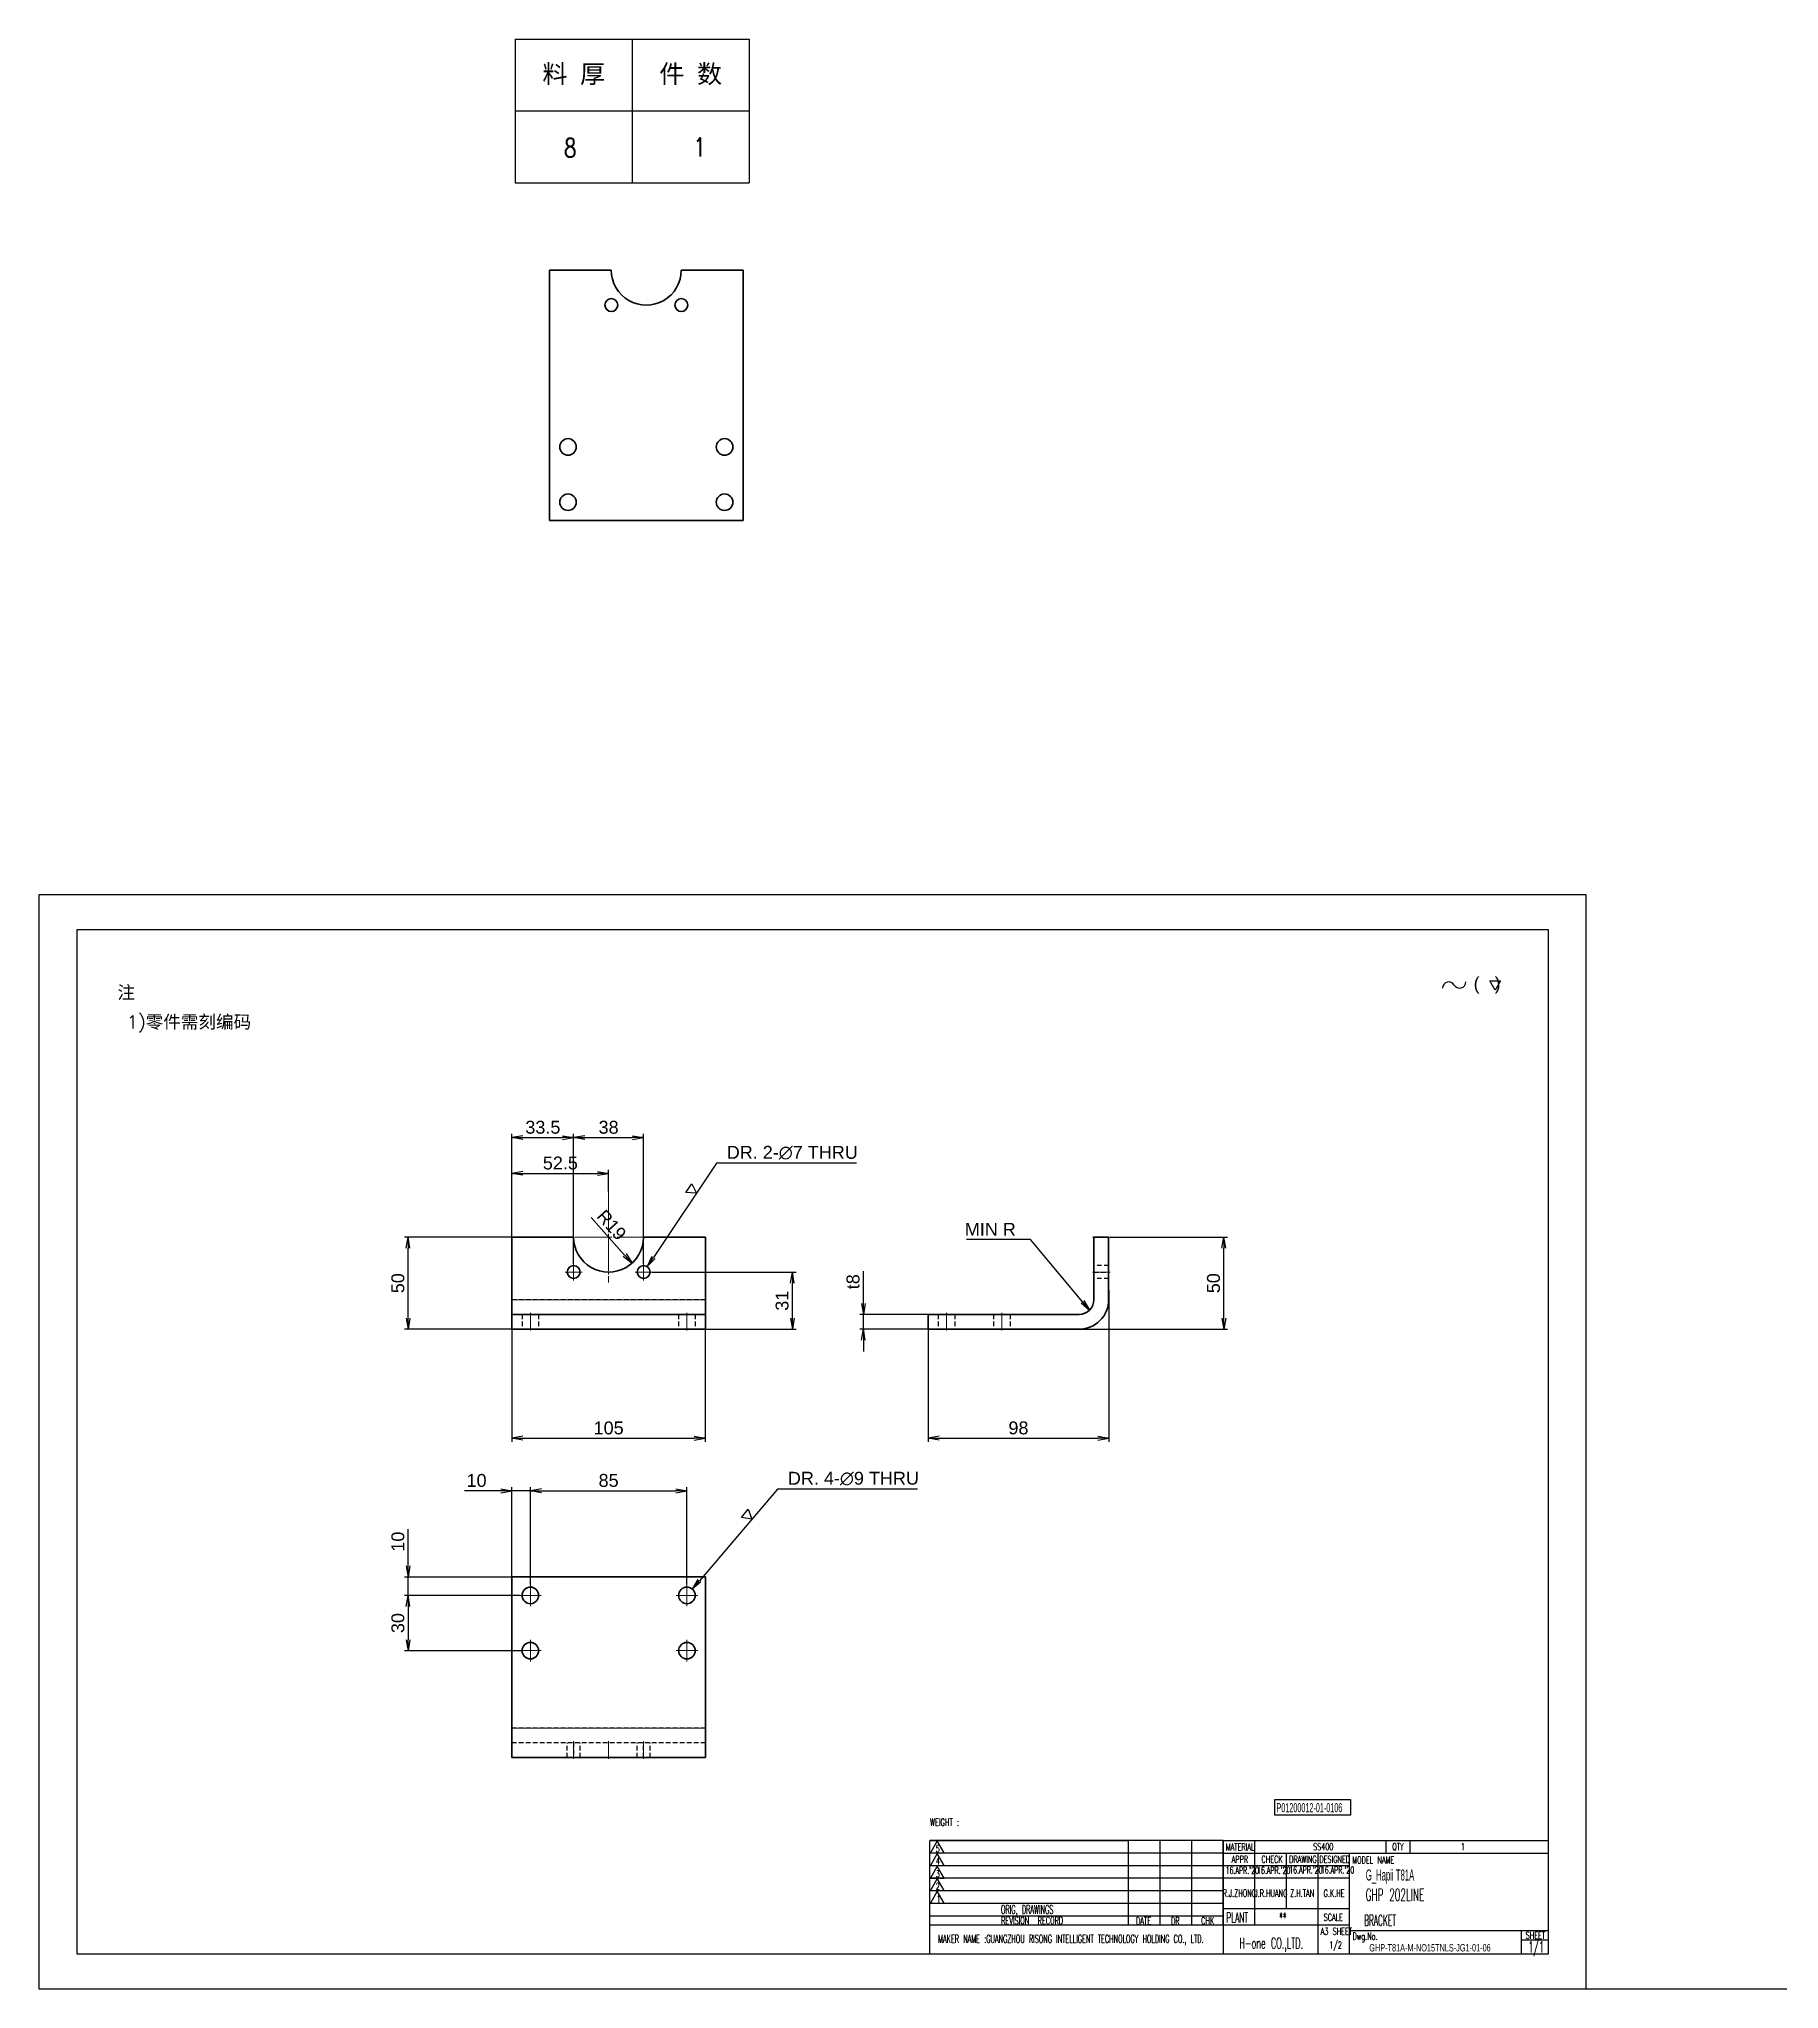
# Model space of a CAD drawing. Header units: millimetres. Extents: x 1842 to 16330, y -758 to 3963.
# Drawn here: x 1842 to 2787, y 2038 to 3096 of the extents above; entities that cross this region are included whole.
import ezdxf
from ezdxf.enums import TextEntityAlignment as Align

# ---------------------------------------------------------------- set-up
doc = ezdxf.new("R2010")
doc.units = ezdxf.units.MM
doc.linetypes.add('CENTER-HOKUTO', pattern=[23, 20, -1, 1, -1])
doc.linetypes.add('HIDDEN-HOKUTO', pattern=[3.8, 2.5, -1.3])
doc.layers.add('AM_7', color=2, linetype='CENTER-HOKUTO', lineweight=30)
doc.layers.add('AM_HID', color=1, linetype='HIDDEN-HOKUTO', lineweight=25)
doc.layers.add('title_frame', color=7, linetype='Continuous')
doc.layers.add('word_dim', color=253, linetype='Continuous')
doc.styles.add('DIM', font='romans.shx', dxfattribs={"width": 0.8, "bigfont": 'bigfont.shx'})
doc.styles.add('MX_NOTE_STANDARD', font='txt.shx', dxfattribs={"bigfont": 'bigfont.shx'})
doc.styles.get("Standard").update_dxf_attribs({"font": 'arial.ttf'})
doc.dimstyles.new('RS1-2', dxfattribs={"dimscale": 2, "dimtxt": 3.5, "dimasz": 3, "dimexe": 1, "dimexo": 0, "dimgap": 1, "dimtad": 3, "dimdsep": 46, "dimtxsty": 'Standard', "dimblk1": 'OPEN', "dimblk2": 'OPEN', "dimsah": 1, "dimcen": 0, "dimclrd": 256, "dimclre": 256, "dimclrt": 3, "dimazin": 2, "dimtfac": 1, "dimtmove": 0, "dimatfit": 3, "dimldrblk": 'OPEN', "dimfxl": 0, "dimtolj": 1, "dimtzin": 0, "dimarcsym": 0})

# ---------------------------------------------------------------- blocks, each defined once
blk = doc.blocks.new('shiage0')
at = {"layer": 'word_dim', "color": 3, "linetype": 'Continuous'}
for centre, start, end in [((1.69, 0), 30, 180), ((4.61, 1.69), 210, 0)]:
    blk.add_arc(centre, 1.69, start, end, dxfattribs=at)
blk = doc.blocks.new('12')
at = {"layer": 'title_frame', "color": 3, "linetype": 'Continuous'}
blk.add_lwpolyline([(20.46, 3.03), (19.01, 5.53), (21.9, 5.53)], close=True, dxfattribs=at)
blk.add_blockref('shiage0', (6.23, 3.56), dxfattribs=at)
blk.add_text('(   )', height=3.5, dxfattribs=at).set_placement((14.64, 3.08))
blk = doc.blocks.new('_Open')
at = {"color": 0, "lineweight": -2}
for p, q in [((-1, 0.17), (0, 0)), ((-1, -0.17), (0, 0)), ((0, 0), (-1, 0))]:
    blk.add_line(p, q, dxfattribs=at)
blk = doc.blocks.new('*D31')
at = {"layer": 'DEFPOINTS', "color": 0, "linetype": 'Continuous', "ltscale": 2, "transparency": 16777216}
for p in [(2422.7, 2417.3), (2324.7, 2396), (2422.7, 2336.9)]:
    blk.add_point(p, dxfattribs=at)
at = {"layer": 'word_dim', "linetype": 'Continuous', "lineweight": -2, "ltscale": 2, "transparency": 16777216}
for p, q in [((2422.7, 2417.3), (2422.7, 2334.9)), ((2324.7, 2396), (2324.7, 2334.9)), ((2330.7, 2336.9), (2416.7, 2336.9))]:
    blk.add_line(p, q, dxfattribs=at)
at = {"layer": 'word_dim', "linetype": 'Continuous', "lineweight": -2, "ltscale": 2, "transparency": 16777216, "xscale": 6, "yscale": 6, "zscale": 6, "rotation": 180}
blk.add_blockref('_Open', (2324.7, 2336.9), dxfattribs=at)
at = {"layer": 'word_dim', "linetype": 'Continuous', "lineweight": -2, "ltscale": 2, "transparency": 16777216, "xscale": 6, "yscale": 6, "zscale": 6}
blk.add_blockref('_Open', (2422.7, 2336.9), dxfattribs=at)
at = {"layer": 'word_dim', "color": 3, "linetype": 'Continuous', "ltscale": 2, "transparency": 16777216, "insert": (2373.7, 2342.4), "char_height": 7, "attachment_point": 5}
blk.add_mtext('\\A1;98', dxfattribs=at)
blk = doc.blocks.new('*D32')
at = {"layer": 'DEFPOINTS', "color": 0, "linetype": 'Continuous', "ltscale": 2, "transparency": 16777216}
for p in [(2289.5, 2404), (2324.7, 2404), (2324.7, 2396)]:
    blk.add_point(p, dxfattribs=at)
at = {"layer": 'word_dim', "linetype": 'Continuous', "lineweight": -2, "ltscale": 2, "transparency": 16777216}
for p, q in [((2289.5, 2410), (2289.5, 2427.6)), ((2324.7, 2404), (2287.5, 2404)), ((2289.5, 2396), (2289.5, 2404)), ((2324.7, 2396), (2287.5, 2396)), ((2289.5, 2390), (2289.5, 2384))]:
    blk.add_line(p, q, dxfattribs=at)
at = {"layer": 'word_dim', "linetype": 'Continuous', "lineweight": -2, "ltscale": 2, "transparency": 16777216, "xscale": 6, "yscale": 6, "zscale": 6}
for p, rotation in [((2289.5, 2404), 270), ((2289.5, 2396), 90)]:
    blk.add_blockref('_Open', p, dxfattribs=dict(at, rotation=rotation))
at = {"layer": 'word_dim', "color": 3, "linetype": 'Continuous', "ltscale": 2, "transparency": 16777216, "insert": (2283.9, 2421.8), "char_height": 7, "attachment_point": 5, "rotation": 90}
blk.add_mtext('\\A1;t8', dxfattribs=at)
blk = doc.blocks.new('*D33')
at = {"layer": 'DEFPOINTS', "color": 0, "linetype": 'Continuous', "ltscale": 2, "transparency": 16777216}
for p in [(2423.5, 2446), (2485.2, 2446), (2397, 2396)]:
    blk.add_point(p, dxfattribs=at)
at = {"layer": 'word_dim', "linetype": 'Continuous', "lineweight": -2, "ltscale": 2, "transparency": 16777216}
for p, q in [((2423.5, 2446), (2487.2, 2446)), ((2485.2, 2402), (2485.2, 2440)), ((2397, 2396), (2487.2, 2396))]:
    blk.add_line(p, q, dxfattribs=at)
at = {"layer": 'word_dim', "linetype": 'Continuous', "lineweight": -2, "ltscale": 2, "transparency": 16777216, "xscale": 6, "yscale": 6, "zscale": 6}
for p, rotation in [((2485.2, 2446), 90), ((2485.2, 2396), 270)]:
    blk.add_blockref('_Open', p, dxfattribs=dict(at, rotation=rotation))
at = {"layer": 'word_dim', "color": 3, "linetype": 'Continuous', "ltscale": 2, "transparency": 16777216, "insert": (2479.6, 2421), "char_height": 7, "attachment_point": 5, "rotation": 90}
blk.add_mtext('\\A1;50', dxfattribs=at)
blk = doc.blocks.new('*D34')
at = {"layer": 'DEFPOINTS', "color": 0, "linetype": 'Continuous', "ltscale": 2, "transparency": 16777216}
for p in [(2098.7, 2396), (2203.7, 2396), (2203.7, 2336.9)]:
    blk.add_point(p, dxfattribs=at)
at = {"layer": 'word_dim', "linetype": 'Continuous', "lineweight": -2, "ltscale": 2, "transparency": 16777216}
for p, q in [((2098.7, 2396), (2098.7, 2334.9)), ((2203.7, 2396), (2203.7, 2334.9)), ((2104.7, 2336.9), (2197.7, 2336.9))]:
    blk.add_line(p, q, dxfattribs=at)
at = {"layer": 'word_dim', "linetype": 'Continuous', "lineweight": -2, "ltscale": 2, "transparency": 16777216, "xscale": 6, "yscale": 6, "zscale": 6, "rotation": 180}
blk.add_blockref('_Open', (2098.7, 2336.9), dxfattribs=at)
at = {"layer": 'word_dim', "linetype": 'Continuous', "lineweight": -2, "ltscale": 2, "transparency": 16777216, "xscale": 6, "yscale": 6, "zscale": 6}
blk.add_blockref('_Open', (2203.7, 2336.9), dxfattribs=at)
at = {"layer": 'word_dim', "color": 3, "linetype": 'Continuous', "ltscale": 2, "transparency": 16777216, "insert": (2151.2, 2342.4), "char_height": 7, "attachment_point": 5}
blk.add_mtext('\\A1;105', dxfattribs=at)
blk = doc.blocks.new('*D35')
at = {"layer": 'DEFPOINTS', "color": 0, "linetype": 'Continuous', "ltscale": 2, "transparency": 16777216}
for p in [(2042.3, 2446), (2098.7, 2446), (2098.7, 2396)]:
    blk.add_point(p, dxfattribs=at)
at = {"layer": 'word_dim', "linetype": 'Continuous', "lineweight": -2, "ltscale": 2, "transparency": 16777216}
for p, q in [((2098.7, 2446), (2040.3, 2446)), ((2042.3, 2402), (2042.3, 2440)), ((2098.7, 2396), (2040.3, 2396))]:
    blk.add_line(p, q, dxfattribs=at)
at = {"layer": 'word_dim', "linetype": 'Continuous', "lineweight": -2, "ltscale": 2, "transparency": 16777216, "xscale": 6, "yscale": 6, "zscale": 6}
for p, rotation in [((2042.3, 2446), 90), ((2042.3, 2396), 270)]:
    blk.add_blockref('_Open', p, dxfattribs=dict(at, rotation=rotation))
at = {"layer": 'word_dim', "color": 3, "linetype": 'Continuous', "ltscale": 2, "transparency": 16777216, "insert": (2036.8, 2421), "char_height": 7, "attachment_point": 5, "rotation": 90}
blk.add_mtext('\\A1;50', dxfattribs=at)
blk = doc.blocks.new('*D36')
at = {"layer": 'DEFPOINTS', "color": 0, "linetype": 'Continuous', "ltscale": 2, "transparency": 16777216}
for p in [(2174.8, 2427), (2251, 2427), (2203.7, 2396)]:
    blk.add_point(p, dxfattribs=at)
at = {"layer": 'word_dim', "linetype": 'Continuous', "lineweight": -2, "ltscale": 2, "transparency": 16777216}
for p, q in [((2174.8, 2427), (2253, 2427)), ((2251, 2402), (2251, 2421)), ((2203.7, 2396), (2253, 2396))]:
    blk.add_line(p, q, dxfattribs=at)
at = {"layer": 'word_dim', "linetype": 'Continuous', "lineweight": -2, "ltscale": 2, "transparency": 16777216, "xscale": 6, "yscale": 6, "zscale": 6}
for p, rotation in [((2251, 2427), 90), ((2251, 2396), 270)]:
    blk.add_blockref('_Open', p, dxfattribs=dict(at, rotation=rotation))
at = {"layer": 'word_dim', "color": 3, "linetype": 'Continuous', "ltscale": 2, "transparency": 16777216, "insert": (2245.4, 2411.5), "char_height": 7, "attachment_point": 5, "rotation": 90}
blk.add_mtext('\\A1;31', dxfattribs=at)
blk = doc.blocks.new('*D37')
at = {"layer": 'DEFPOINTS', "color": 0, "linetype": 'Continuous', "ltscale": 2, "transparency": 16777216}
for p in [(2132.2, 2500), (2098.7, 2446), (2132.2, 2431.6)]:
    blk.add_point(p, dxfattribs=at)
at = {"layer": 'word_dim', "linetype": 'Continuous', "lineweight": -2, "ltscale": 2, "transparency": 16777216}
for p, q in [((2098.7, 2446), (2098.7, 2502)), ((2104.7, 2500), (2126.2, 2500)), ((2132.2, 2431.6), (2132.2, 2502))]:
    blk.add_line(p, q, dxfattribs=at)
at = {"layer": 'word_dim', "linetype": 'Continuous', "lineweight": -2, "ltscale": 2, "transparency": 16777216, "xscale": 6, "yscale": 6, "zscale": 6, "rotation": 180}
blk.add_blockref('_Open', (2098.7, 2500), dxfattribs=at)
at = {"layer": 'word_dim', "linetype": 'Continuous', "lineweight": -2, "ltscale": 2, "transparency": 16777216, "xscale": 6, "yscale": 6, "zscale": 6}
blk.add_blockref('_Open', (2132.2, 2500), dxfattribs=at)
at = {"layer": 'word_dim', "color": 3, "linetype": 'Continuous', "ltscale": 2, "transparency": 16777216, "insert": (2115.5, 2505.6), "char_height": 7, "attachment_point": 5}
blk.add_mtext('\\A1;33.5', dxfattribs=at)
blk = doc.blocks.new('*D38')
at = {"layer": 'DEFPOINTS', "color": 0, "linetype": 'Continuous', "ltscale": 2, "transparency": 16777216}
for p in [(2170.2, 2500), (2132.2, 2431.6), (2170.2, 2431.6)]:
    blk.add_point(p, dxfattribs=at)
at = {"layer": 'word_dim', "linetype": 'Continuous', "lineweight": -2, "ltscale": 2, "transparency": 16777216}
for p, q in [((2132.2, 2431.6), (2132.2, 2502)), ((2138.2, 2500), (2164.2, 2500)), ((2170.2, 2431.6), (2170.2, 2502))]:
    blk.add_line(p, q, dxfattribs=at)
at = {"layer": 'word_dim', "linetype": 'Continuous', "lineweight": -2, "ltscale": 2, "transparency": 16777216, "xscale": 6, "yscale": 6, "zscale": 6, "rotation": 180}
blk.add_blockref('_Open', (2132.2, 2500), dxfattribs=at)
at = {"layer": 'word_dim', "linetype": 'Continuous', "lineweight": -2, "ltscale": 2, "transparency": 16777216, "xscale": 6, "yscale": 6, "zscale": 6}
blk.add_blockref('_Open', (2170.2, 2500), dxfattribs=at)
at = {"layer": 'word_dim', "color": 3, "linetype": 'Continuous', "ltscale": 2, "transparency": 16777216, "insert": (2151.2, 2505.6), "char_height": 7, "attachment_point": 5}
blk.add_mtext('\\A1;38', dxfattribs=at)
blk = doc.blocks.new('*D39')
at = {"layer": 'DEFPOINTS', "color": 0, "linetype": 'Continuous', "ltscale": 2, "transparency": 16777216}
for p in [(2151.2, 2480.6), (2151.2, 2470.7), (2098.7, 2446)]:
    blk.add_point(p, dxfattribs=at)
at = {"layer": 'word_dim', "linetype": 'Continuous', "lineweight": -2, "ltscale": 2, "transparency": 16777216}
for p, q in [((2098.7, 2446), (2098.7, 2482.6)), ((2104.7, 2480.6), (2145.2, 2480.6)), ((2151.2, 2470.7), (2151.2, 2482.6))]:
    blk.add_line(p, q, dxfattribs=at)
at = {"layer": 'word_dim', "linetype": 'Continuous', "lineweight": -2, "ltscale": 2, "transparency": 16777216, "xscale": 6, "yscale": 6, "zscale": 6, "rotation": 180}
blk.add_blockref('_Open', (2098.7, 2480.6), dxfattribs=at)
at = {"layer": 'word_dim', "linetype": 'Continuous', "lineweight": -2, "ltscale": 2, "transparency": 16777216, "xscale": 6, "yscale": 6, "zscale": 6}
blk.add_blockref('_Open', (2151.2, 2480.6), dxfattribs=at)
at = {"layer": 'word_dim', "color": 3, "linetype": 'Continuous', "ltscale": 2, "transparency": 16777216, "insert": (2125, 2486.2), "char_height": 7, "attachment_point": 5}
blk.add_mtext('\\A1;52.5', dxfattribs=at)
blk = doc.blocks.new('*D40')
at = {"layer": 'DEFPOINTS', "color": 0, "linetype": 'Continuous', "ltscale": 2, "transparency": 16777216}
for p in [(2151.2, 2446), (2163.9, 2431.9)]:
    blk.add_point(p, dxfattribs=at)
at = {"layer": 'word_dim', "linetype": 'Continuous', "lineweight": -2, "ltscale": 2, "transparency": 16777216}
blk.add_line((2141.8, 2456.6), (2159.9, 2436.3), dxfattribs=at)
at = {"layer": 'word_dim', "linetype": 'Continuous', "lineweight": -2, "ltscale": 2, "transparency": 16777216, "xscale": 6, "yscale": 6, "zscale": 6, "rotation": 311.7435902242398}
blk.add_blockref('_Open', (2163.9, 2431.9), dxfattribs=at)
at = {"layer": 'word_dim', "color": 3, "linetype": 'Continuous', "ltscale": 2, "transparency": 16777216, "insert": (2152.8, 2452.6), "char_height": 7, "attachment_point": 5, "rotation": 311.7436}
blk.add_mtext('\\A1;R19', dxfattribs=at)
blk = doc.blocks.new('*D41')
at = {"layer": 'DEFPOINTS', "color": 0, "linetype": 'Continuous', "ltscale": 2, "transparency": 16777216}
for p in [(2168.3, 2424.1), (2172.2, 2430)]:
    blk.add_point(p, dxfattribs=at)
at = {"layer": 'word_dim', "linetype": 'Continuous', "lineweight": -2, "ltscale": 2, "transparency": 16777216}
for p, q in [((2209.7, 2486.1), (2175.5, 2434.9)), ((2285.8, 2486.1), (2209.7, 2486.1))]:
    blk.add_line(p, q, dxfattribs=at)
at = {"layer": 'word_dim', "linetype": 'Continuous', "lineweight": -2, "ltscale": 2, "transparency": 16777216, "xscale": 6, "yscale": 6, "zscale": 6, "rotation": 236.1779043130994}
blk.add_blockref('_Open', (2172.2, 2430), dxfattribs=at)
at = {"layer": 'word_dim', "color": 3, "linetype": 'Continuous', "ltscale": 2, "transparency": 16777216, "insert": (2250.9, 2491.8), "char_height": 7, "attachment_point": 5}
blk.add_mtext('\\A1;DR. 2-∅7 THRU', dxfattribs=at)
blk = doc.blocks.new('shiage1')
at = {"layer": 'word_dim', "color": 3, "linetype": 'Continuous'}
for p, q in [((0, 0), (-1.44, 2.5)), ((-1.44, 2.5), (1.44, 2.5)), ((1.44, 2.5), (0, 0))]:
    blk.add_line(p, q, dxfattribs=at)
blk = doc.blocks.new('*D42')
at = {"layer": 'DEFPOINTS', "color": 0, "linetype": 'Continuous', "ltscale": 2, "transparency": 16777216}
for p in [(2108.7, 2308.3), (2098.7, 2261.5), (2108.7, 2257.4)]:
    blk.add_point(p, dxfattribs=at)
at = {"layer": 'word_dim', "linetype": 'Continuous', "lineweight": -2, "ltscale": 2, "transparency": 16777216}
for p, q in [((2092.7, 2308.3), (2072.9, 2308.3)), ((2098.7, 2261.5), (2098.7, 2310.3)), ((2108.7, 2308.3), (2098.7, 2308.3)), ((2108.7, 2257.4), (2108.7, 2310.3)), ((2114.7, 2308.3), (2120.7, 2308.3))]:
    blk.add_line(p, q, dxfattribs=at)
at = {"layer": 'word_dim', "linetype": 'Continuous', "lineweight": -2, "ltscale": 2, "transparency": 16777216, "xscale": 6, "yscale": 6, "zscale": 6}
blk.add_blockref('_Open', (2098.7, 2308.3), dxfattribs=at)
at = {"layer": 'word_dim', "linetype": 'Continuous', "lineweight": -2, "ltscale": 2, "transparency": 16777216, "xscale": 6, "yscale": 6, "zscale": 6, "rotation": 180}
blk.add_blockref('_Open', (2108.7, 2308.3), dxfattribs=at)
at = {"layer": 'word_dim', "color": 3, "linetype": 'Continuous', "ltscale": 2, "transparency": 16777216, "insert": (2079.5, 2313.9), "char_height": 7, "attachment_point": 5}
blk.add_mtext('\\A1;10', dxfattribs=at)
blk = doc.blocks.new('*D43')
at = {"layer": 'DEFPOINTS', "color": 0, "linetype": 'Continuous', "ltscale": 2, "transparency": 16777216}
for p in [(2193.7, 2308.3), (2108.7, 2257.4), (2193.7, 2257.4)]:
    blk.add_point(p, dxfattribs=at)
at = {"layer": 'word_dim', "linetype": 'Continuous', "lineweight": -2, "ltscale": 2, "transparency": 16777216}
for p, q in [((2108.7, 2257.4), (2108.7, 2310.3)), ((2114.7, 2308.3), (2187.7, 2308.3)), ((2193.7, 2257.4), (2193.7, 2310.3))]:
    blk.add_line(p, q, dxfattribs=at)
at = {"layer": 'word_dim', "linetype": 'Continuous', "lineweight": -2, "ltscale": 2, "transparency": 16777216, "xscale": 6, "yscale": 6, "zscale": 6, "rotation": 180}
blk.add_blockref('_Open', (2108.7, 2308.3), dxfattribs=at)
at = {"layer": 'word_dim', "linetype": 'Continuous', "lineweight": -2, "ltscale": 2, "transparency": 16777216, "xscale": 6, "yscale": 6, "zscale": 6}
blk.add_blockref('_Open', (2193.7, 2308.3), dxfattribs=at)
at = {"layer": 'word_dim', "color": 3, "linetype": 'Continuous', "ltscale": 2, "transparency": 16777216, "insert": (2151.2, 2313.9), "char_height": 7, "attachment_point": 5}
blk.add_mtext('\\A1;85', dxfattribs=at)
blk = doc.blocks.new('*D44')
at = {"layer": 'DEFPOINTS', "color": 0, "linetype": 'Continuous', "ltscale": 2, "transparency": 16777216}
for p in [(2098.7, 2261.5), (2042.3, 2251.5), (2102.9, 2251.5)]:
    blk.add_point(p, dxfattribs=at)
at = {"layer": 'word_dim', "linetype": 'Continuous', "lineweight": -2, "ltscale": 2, "transparency": 16777216}
for p, q in [((2042.3, 2267.5), (2042.3, 2287.4)), ((2098.7, 2261.5), (2040.3, 2261.5)), ((2042.3, 2251.5), (2042.3, 2261.5)), ((2102.9, 2251.5), (2040.3, 2251.5)), ((2042.3, 2245.5), (2042.3, 2239.5))]:
    blk.add_line(p, q, dxfattribs=at)
at = {"layer": 'word_dim', "linetype": 'Continuous', "lineweight": -2, "ltscale": 2, "transparency": 16777216, "xscale": 6, "yscale": 6, "zscale": 6}
for p, rotation in [((2042.3, 2261.5), 270), ((2042.3, 2251.5), 90)]:
    blk.add_blockref('_Open', p, dxfattribs=dict(at, rotation=rotation))
at = {"layer": 'word_dim', "color": 3, "linetype": 'Continuous', "ltscale": 2, "transparency": 16777216, "insert": (2036.8, 2280.7), "char_height": 7, "attachment_point": 5, "rotation": 90}
blk.add_mtext('\\A1;10', dxfattribs=at)
blk = doc.blocks.new('*D45')
at = {"layer": 'DEFPOINTS', "color": 0, "linetype": 'Continuous', "ltscale": 2, "transparency": 16777216}
for p in [(2102.9, 2251.5), (2042.3, 2221.5), (2104.2, 2221.5)]:
    blk.add_point(p, dxfattribs=at)
at = {"layer": 'word_dim', "linetype": 'Continuous', "lineweight": -2, "ltscale": 2, "transparency": 16777216}
for p, q in [((2102.9, 2251.5), (2040.3, 2251.5)), ((2042.3, 2245.5), (2042.3, 2227.5)), ((2104.2, 2221.5), (2040.3, 2221.5))]:
    blk.add_line(p, q, dxfattribs=at)
at = {"layer": 'word_dim', "linetype": 'Continuous', "lineweight": -2, "ltscale": 2, "transparency": 16777216, "xscale": 6, "yscale": 6, "zscale": 6}
for p, rotation in [((2042.3, 2251.5), 90), ((2042.3, 2221.5), 270)]:
    blk.add_blockref('_Open', p, dxfattribs=dict(at, rotation=rotation))
at = {"layer": 'word_dim', "color": 3, "linetype": 'Continuous', "ltscale": 2, "transparency": 16777216, "insert": (2036.8, 2236.5), "char_height": 7, "attachment_point": 5, "rotation": 90}
blk.add_mtext('\\A1;30', dxfattribs=at)
blk = doc.blocks.new('*D46')
at = {"layer": 'DEFPOINTS', "color": 0, "linetype": 'Continuous', "ltscale": 2, "transparency": 16777216}
for p in [(2196.6, 2255), (2190.8, 2248.1)]:
    blk.add_point(p, dxfattribs=at)
at = {"layer": 'word_dim', "linetype": 'Continuous', "lineweight": -2, "ltscale": 2, "transparency": 16777216}
for p, q in [((2242.9, 2309.2), (2200.5, 2259.5)), ((2318.9, 2309.2), (2242.9, 2309.2))]:
    blk.add_line(p, q, dxfattribs=at)
at = {"layer": 'word_dim', "linetype": 'Continuous', "lineweight": -2, "ltscale": 2, "transparency": 16777216, "xscale": 6, "yscale": 6, "zscale": 6, "rotation": 229.5066972334174}
blk.add_blockref('_Open', (2196.6, 2255), dxfattribs=at)
at = {"layer": 'word_dim', "color": 3, "linetype": 'Continuous', "ltscale": 2, "transparency": 16777216, "insert": (2284.1, 2314.9), "char_height": 7, "attachment_point": 5}
blk.add_mtext('\\A1;DR. 4-∅9 THRU', dxfattribs=at)
blk = doc.blocks.new('*T250')
at = {"color": 0, "linetype": 'ByBlock', "lineweight": -2, "transparency": 16777216}
for p, q in [((0, 0), (127, 0)), ((0, 0), (0, -78)), ((63.5, 0), (63.5, -78)), ((127, 0), (127, -78)), ((0, -39), (127, -39)), ((0, -78), (127, -78))]:
    blk.add_line(p, q, dxfattribs=at)
at = {"color": 0, "transparency": 16777216, "char_height": 10, "width": 60.5, "attachment_point": 5}
for s, insert in [('{\\fSimSun|b0|i0|c134|p2;料 厚}', (31.75, -19.5)), ('{\\fSimSun|b0|i0|c134|p2;件 数}', (95.25, -19.5))]:
    blk.add_mtext(s, dxfattribs=dict(at, insert=insert))
blk = doc.blocks.new('拆图参数')
blk.add_blockref('*T250', (-63.5, 78))
at = {"style": 'DIM', "width": 0.8}
blk.add_attdef('6', text='', height=10, dxfattribs=at).set_placement((-37.1, 18.9), align=Align.MIDDLE_LEFT)
blk.add_attdef('1', text='', height=10, dxfattribs=at).set_placement((36.6, 19.3), align=Align.MIDDLE_CENTER)

msp = doc.modelspace()

# ---------------------------------------------------------------- linework, layer by layer
at = {"color": 7, "lineweight": 35}
for p, q in [((2119.159, 2970.937), (2152.659, 2970.937)), ((2119.159, 2834.937), (2119.159, 2970.937)), ((2190.659, 2970.937), (2224.159, 2970.937)), ((2224.159, 2834.937), (2224.159, 2970.937)), ((2119.159, 2834.937), (2224.159, 2834.937)), ((2098.709, 2446.048), (2132.209, 2446.048)), ((2098.709, 2412.048), (2098.709, 2446.048)), ((2170.209, 2446.048), (2203.709, 2446.048)), ((2203.709, 2412.048), (2203.709, 2446.048)), ((2414.651, 2412.048), (2414.651, 2446.048)), ((2422.651, 2446.048), (2422.651, 2412.048)), ((2203.709, 2404.048), (2098.709, 2404.048)), ((2324.651, 2404.048), (2406.651, 2404.048)), ((2203.709, 2396.048), (2098.709, 2396.048)), ((2406.651, 2396.048), (2324.651, 2396.048)), ((2203.709, 2261.542), (2098.709, 2261.542)), ((2098.709, 2179.542), (2098.709, 2261.542)), ((2203.709, 2179.542), (2203.709, 2261.542)), ((2203.709, 2163.542), (2098.709, 2163.542))]:
    msp.add_line(p, q, dxfattribs=at)
at = {"color": 7, "lineweight": 35, "ltscale": 0.2}
for p, q in [((2422.651, 2446.048), (2414.651, 2446.048)), ((2098.709, 2412.048), (2098.709, 2404.048)), ((2098.709, 2396.048), (2098.709, 2404.048)), ((2203.709, 2412.048), (2203.709, 2404.048)), ((2203.709, 2396.048), (2203.709, 2404.048)), ((2324.651, 2396.048), (2324.651, 2404.048))]:
    msp.add_line(p, q, dxfattribs=at)
at = {"color": 7, "lineweight": 13}
for p, q in [((2203.709, 2412.048), (2098.709, 2412.048)), ((2203.709, 2179.542), (2098.709, 2179.542))]:
    msp.add_line(p, q, dxfattribs=at)
at = {"color": 7, "lineweight": 35, "ltscale": 0.4}
for p, q in [((2098.709, 2179.542), (2098.709, 2163.542)), ((2203.709, 2179.542), (2203.709, 2163.542))]:
    msp.add_line(p, q, dxfattribs=at)
msp.add_line((1841.956, 2037.875), (14508.801, 2037.875))
at = {"color": 7, "lineweight": 35}
for centre, radius in [((2152.659, 2951.937), 3.5), ((2190.659, 2951.937), 3.5), ((2129.159, 2874.937), 4.5), ((2214.159, 2874.937), 4.5), ((2129.159, 2844.937), 4.5), ((2214.159, 2844.937), 4.5), ((2132.209, 2427.048), 3.5), ((2170.209, 2427.048), 3.5), ((2108.709, 2251.542), 4.5), ((2193.709, 2251.542), 4.5), ((2108.709, 2221.542), 4.5), ((2193.709, 2221.542), 4.5)]:
    msp.add_circle(centre, radius, dxfattribs=at)
for centre, radius, start in [((2171.659, 2970.937), 19, 179.999995), ((2151.209, 2446.048), 19, 179.999995), ((2406.651, 2412.048), 16, 269.999997), ((2406.651, 2412.048), 8, 269.999997)]:
    msp.add_arc(centre, radius, start, 0, dxfattribs=at)
at = {"layer": 'AM_7', "lineweight": 13}
for p, q in [((2151.209, 2470.748), (2151.209, 2421.348)), ((2175.909, 2446.048), (2126.509, 2446.048)), ((2413.851, 2446.048), (2423.45, 2446.048)), ((2136.759, 2427.048), (2127.659, 2427.048)), ((2132.209, 2431.598), (2132.209, 2422.498)), ((2174.759, 2427.048), (2165.659, 2427.048)), ((2170.209, 2431.598), (2170.209, 2422.498)), ((2423.451, 2427.048), (2413.85, 2427.048)), ((2108.709, 2404.848), (2108.709, 2395.247)), ((2193.709, 2404.848), (2193.709, 2395.247)), ((2334.651, 2404.848), (2334.651, 2395.247)), ((2364.651, 2404.848), (2364.651, 2395.247)), ((2108.709, 2257.392), (2108.709, 2245.692)), ((2193.709, 2257.392), (2193.709, 2245.692)), ((2114.559, 2251.542), (2102.859, 2251.542)), ((2199.559, 2251.542), (2187.859, 2251.542)), ((2108.709, 2227.392), (2108.709, 2215.692)), ((2193.709, 2227.392), (2193.709, 2215.692)), ((2114.559, 2221.542), (2102.859, 2221.542)), ((2199.559, 2221.542), (2187.859, 2221.542)), ((2132.209, 2162.742), (2132.209, 2172.342)), ((2151.209, 2172.342), (2151.209, 2162.742)), ((2170.209, 2162.742), (2170.209, 2172.342))]:
    msp.add_line(p, q, dxfattribs=at)
at = {"layer": 'AM_HID', "color": 1}
for p, q in [((2422.651, 2430.548), (2414.651, 2430.548)), ((2422.651, 2430.548), (2414.651, 2430.548)), ((2414.651, 2427.048), (2422.651, 2427.048)), ((2422.651, 2423.548), (2414.651, 2423.548)), ((2422.651, 2423.548), (2414.651, 2423.548)), ((2203.709, 2412.048), (2098.709, 2412.048)), ((2104.209, 2404.048), (2104.209, 2396.048)), ((2104.209, 2404.048), (2104.209, 2396.048)), ((2113.209, 2404.048), (2113.209, 2396.048)), ((2113.209, 2404.048), (2113.209, 2396.048)), ((2189.209, 2404.048), (2189.209, 2396.048)), ((2189.209, 2404.048), (2189.209, 2396.048)), ((2198.209, 2404.048), (2198.209, 2396.048)), ((2198.209, 2404.048), (2198.209, 2396.048)), ((2330.151, 2404.048), (2330.151, 2396.048)), ((2330.151, 2404.048), (2330.151, 2396.048)), ((2339.151, 2404.048), (2339.151, 2396.048)), ((2339.151, 2404.048), (2339.151, 2396.048)), ((2360.151, 2404.048), (2360.151, 2396.048)), ((2360.151, 2404.048), (2360.151, 2396.048)), ((2369.151, 2404.048), (2369.151, 2396.048)), ((2369.151, 2404.048), (2369.151, 2396.048)), ((2203.709, 2179.542), (2098.709, 2179.542)), ((2203.709, 2171.542), (2098.709, 2171.542)), ((2128.709, 2163.542), (2128.709, 2171.542)), ((2132.209, 2171.542), (2132.209, 2163.542)), ((2135.709, 2163.542), (2135.709, 2171.542)), ((2166.709, 2163.542), (2166.709, 2171.542)), ((2170.209, 2163.542), (2170.209, 2171.542)), ((2173.709, 2163.542), (2173.709, 2171.542))]:
    msp.add_line(p, q, dxfattribs=at)
at = {"layer": 'title_frame'}
for p, q in [((2512.961, 2140.67), (2554.017, 2140.67)), ((2512.961, 2132.269), (2512.961, 2140.67)), ((2554.017, 2140.67), (2554.017, 2132.269)), ((2554.017, 2132.269), (2512.961, 2132.269)), ((2325.655, 2056.8), (2325.655, 2118.54)), ((2325.655, 2118.54), (2433.455, 2118.54)), ((2484.905, 2118.54), (2325.655, 2118.54)), ((2329.616, 2118.298), (2325.856, 2111.787)), ((2333.375, 2111.787), (2329.616, 2118.298)), ((2433.455, 2072.48), (2433.455, 2118.54)), ((2450.605, 2072.48), (2450.605, 2118.54)), ((2450.605, 2072.48), (2450.605, 2118.54)), ((2467.755, 2072.48), (2467.755, 2118.54)), ((2467.755, 2072.48), (2467.755, 2118.54)), ((2484.905, 2118.54), (2484.905, 2111.68)), ((2484.905, 2118.54), (2484.905, 2056.8)), ((2484.905, 2118.54), (2484.905, 2056.8)), ((2484.905, 2072.48), (2484.905, 2118.54)), ((2484.905, 2118.54), (2661.305, 2118.54)), ((2502.055, 2072.48), (2502.055, 2118.54)), ((2573.105, 2118.54), (2573.105, 2111.68)), ((2586.251, 2118.54), (2586.251, 2111.68)), ((2433.455, 2111.68), (2325.655, 2111.68)), ((2484.905, 2111.68), (2325.655, 2111.68)), ((2325.856, 2111.787), (2333.375, 2111.787)), ((2329.616, 2111.482), (2325.856, 2104.971)), ((2333.375, 2104.971), (2329.616, 2111.482)), ((2484.905, 2111.68), (2661.305, 2111.68)), ((2519.205, 2081.489), (2519.205, 2111.68)), ((2536.355, 2056.8), (2536.355, 2111.68)), ((2553.505, 2056.8), (2553.505, 2111.68)), ((2433.455, 2104.82), (2325.655, 2104.82)), ((2484.905, 2104.82), (2325.655, 2104.82)), ((2433.455, 2097.96), (2325.655, 2097.96)), ((2484.905, 2097.96), (2325.655, 2097.96)), ((2325.856, 2104.971), (2333.375, 2104.971)), ((2329.616, 2104.564), (2325.856, 2098.053)), ((2325.856, 2098.053), (2333.375, 2098.053)), ((2329.616, 2097.875), (2325.856, 2091.363)), ((2333.375, 2098.053), (2329.616, 2104.564)), ((2333.375, 2091.363), (2329.616, 2097.875)), ((2553.505, 2104.82), (2484.905, 2104.82)), ((2553.505, 2097.96), (2484.905, 2097.96)), ((2433.455, 2091.1), (2325.655, 2091.1)), ((2484.905, 2091.1), (2325.655, 2091.1)), ((2325.856, 2091.363), (2333.375, 2091.363)), ((2329.616, 2090.957), (2325.856, 2084.446)), ((2333.375, 2084.446), (2329.616, 2090.957)), ((2433.455, 2084.24), (2325.655, 2084.24)), ((2484.905, 2084.24), (2325.655, 2084.24)), ((2433.455, 2077.38), (2325.655, 2077.38)), ((2484.905, 2077.38), (2325.655, 2077.38)), ((2325.856, 2084.446), (2333.375, 2084.446)), ((2484.905, 2081.489), (2553.505, 2081.489)), ((2484.905, 2072.48), (2325.655, 2072.48)), ((2553.505, 2072.48), (2484.905, 2072.48)), ((2553.505, 2069.54), (2661.305, 2069.54)), ((2646.605, 2069.54), (2646.605, 2056.8)), ((2646.605, 2064.64), (2661.305, 2064.64)), ((2661.305, 2056.8), (2553.505, 2056.8))]:
    msp.add_line(p, q, dxfattribs=at)
at = {"layer": 'title_frame', "color": 4}
msp.add_lwpolyline([(2681.955, 2631.875), (1841.955, 2631.875), (1841.955, 2037.875), (2681.955, 2037.875)], close=True, dxfattribs=at)
at = {"layer": 'title_frame'}
msp.add_lwpolyline([(1862.605, 2612.95), (2661.305, 2612.95), (2661.305, 2056.8), (1862.605, 2056.8)], close=True, dxfattribs=at)

# ---------------------------------------------------------------- block references
msp.add_blockref('拆图参数', (2164.012, 3018.377)).add_auto_attribs({'1': '1', '6': '8'})
at = {"layer": 'word_dim', "color": 3, "linetype": 'Continuous', "ltscale": 2, "xscale": 2, "yscale": 2, "zscale": 2}
msp.add_blockref('12', (2591.517, 2574.051), dxfattribs=at)
at = {"layer": 'word_dim', "color": 3, "linetype": 'Continuous', "ltscale": 2}
for p, xscale, yscale, zscale, rotation in [((2198.858, 2469.808), 2.000000000000008, 2.000000000000008, 2.000000000000008, 56.17790431307492), ((2228.959, 2292.824), 2.000000000000004, 2.000000000000004, 2.000000000000004, 49.50669723340692)]:
    msp.add_blockref('shiage1', p, dxfattribs=dict(at, xscale=xscale, yscale=yscale, zscale=zscale, rotation=rotation))

# ---------------------------------------------------------------- texts
at = {"ltscale": 2, "char_height": 7, "attachment_point": 1}
for s, insert, width in [('{\\fSimSun|b0|i0|c134|p2;\\C3;注}', (1884.539, 2582.361), 20.72938), ('{\\Fromans,bigfont|c134;\\C3;1)\\fSimSun|b0|i0|c134|p2;零件需刻编码}', (1889.669, 2566.345), 193.81227)]:
    msp.add_mtext(s, dxfattribs=dict(at, insert=insert, width=width))
at = {"linetype": 'Continuous', "insert": (2562.26, 2098.84), "char_height": 6, "width": 101.8, "attachment_point": 4}
msp.add_mtext('{\\W0.5;\\C3;G_Hapii T81A}', dxfattribs=at)
at = {"color": 3, "linetype": 'Continuous', "insert": (2564.153, 2062.264), "char_height": 4, "width": 92.82843, "attachment_point": 1}
msp.add_mtext('{\\W0.65;GHP-T81A-M-NO15TNLS-JG1-01-06}', dxfattribs=at)
at = {"layer": 'title_frame', "color": 3, "style": 'MX_NOTE_STANDARD'}
for s, height, width, p in [('WEIGHT :', 3.92, 0.545, (2325.704, 2126.431)), ('SS400', 3.8667, 0.545, (2533.652, 2113.244)), ('QTY', 3.8667, 0.545, (2576.652, 2113.244)), ('1', 3.867, 0.545, (2613.907, 2113.244)), ('5', 3.759, 0.545, (2328.826, 2112.229)), ('4', 3.759, 0.545, (2328.826, 2105.413)), ('MATERIAL', 3.8667, 0.545, (2486.25, 2113.077)), ('APPR', 3.8667, 0.545, (2489.441, 2106.273)), ('CHECK', 3.8667, 0.545, (2505.633, 2106.273)), ('DRAWING', 3.8667, 0.545, (2520.672, 2106.273)), ('DESIGNED', 3.8667, 0.545, (2537.055, 2106.273)), ('MODEL NAME', 3.8667, 0.545, (2554.912, 2105.978)), ('3', 3.759, 0.545, (2328.826, 2098.495)), ("16.APR.'20", 3.8, 0.5341, (2486.2, 2100.447)), ("16.APR.'20", 3.8, 0.5341, (2503.256, 2100.36)), ("16.APR.'20", 3.8, 0.5341, (2520.722, 2100.579)), ("16.APR.'20", 3.8, 0.5341, (2537.872, 2100.579)), ('2', 3.759, 0.545, (2328.826, 2091.805)), ('1', 3.759, 0.545, (2329.219, 2084.888)), ('GHP 202LINE', 6.6, 0.5341, (2562.183, 2085.702)), ('ORIG, DRAWINGS', 4.72595, 0.545, (2364.203, 2078.677)), ('REVISION  RECORD', 3.86669, 0.545, (2364.303, 2073.114)), ('DATE', 3.8667, 0.545, (2437.53, 2072.954)), ('DR', 3.8667, 0.545, (2456.518, 2072.934)), ('CHK', 3.8667, 0.545, (2472.871, 2073)), ('PLANT', 5.3704, 0.545, (2486.578, 2073.987)), ('**', 5.3704, 0.545, (2515.291, 2073.987)), ('SCALE', 3.8667, 0.545, (2539.407, 2074.869)), ('BRACKET', 5.88, 0.5, (2561.355, 2072.218)), ('MAKER NAME :GUANGZHOU RISONG INTELLIGENT TECHNOLOGY HOLDING CO., LTD.', 4.32, 0.5341, (2330.103, 2062.932)), ('H-one CO.,LTD.', 5.88, 0.545, (2493.617, 2059.836)), ('A3 SHEET', 3.8667, 0.545, (2537.765, 2067.234)), ('1/2', 3.8667, 0.545, (2542.468, 2059.875)), ('Dwg.No.', 3.8667, 0.545, (2555.083, 2064.596)), ('SHEET', 3.8667, 0.545, (2649.085, 2065.055)), ('1/1', 6, 0.5341, (2650.519, 2057.751))]:
    msp.add_text(s, height=height, dxfattribs=dict(at, width=width)).set_placement(p)
at = {"layer": 'title_frame', "color": 3, "style": 'MX_NOTE_STANDARD', "width": 0.5341}
for s, p in [('R.J.ZHONG', (2493.569, 2086.709)), ('J.R.HUANG', (2510.759, 2086.666)), ('Z.H.TAN', (2527.719, 2086.672)), ('G.K.HE', (2545.059, 2086.666))]:
    msp.add_text(s, height=3.9456, dxfattribs=at).set_placement(p, align=Align.BOTTOM_CENTER)
at = {"layer": 'title_frame', "color": 3, "insert": (2513.788, 2138.757), "char_height": 4.9, "width": 8.2214, "attachment_point": 1, "style": 'MX_NOTE_STANDARD'}
msp.add_mtext('{\\f3 of 9 Barcode|b0|i0|c0|p82;\\W0.5;P01200012-\\f3 of 9 Barcode|b0|i0|c134|p82;01-0106}', dxfattribs=at)
at = {"layer": 'word_dim', "color": 3, "linetype": 'Continuous', "ltscale": 2, "insert": (2372.286, 2446.75), "char_height": 7, "width": 71.36262, "attachment_point": 9}
msp.add_mtext('\\PMIN R', dxfattribs=at)

# ---------------------------------------------------------------- dimensions: what is measured, and where the dimension line sits
at = {"layer": 'word_dim', "linetype": 'Continuous', "ltscale": 2}
for base, p1, p2, picture, middle in [((2132.209, 2499.983), (2098.709, 2446.048), (2132.209, 2431.598), '*D37', (2115.459, 2505.56)), ((2170.209, 2499.983), (2132.209, 2431.598), (2170.209, 2431.598), '*D38', (2151.209, 2505.56)), ((2151.209, 2480.619), (2098.709, 2446.048), (2151.209, 2470.748), '*D39', (2124.959, 2486.193)), ((2422.651, 2336.864), (2324.651, 2396.048), (2422.651, 2417.297), '*D31', (2373.651, 2342.438)), ((2203.709, 2336.864), (2098.709, 2396.048), (2203.709, 2396.048), '*D34', (2151.209, 2342.438)), ((2193.709, 2308.305), (2108.709, 2257.392), (2193.709, 2257.392), '*D43', (2151.209, 2313.879))]:
    dim = msp.add_linear_dim(base=base, p1=p1, p2=p2, dimstyle='RS1-2', dxfattribs=at)
    dim.commit()
    dim.dimension.update_dxf_attribs({"geometry": picture, "text_midpoint": middle})
for p1, p2, text, picture, middle in [((2168.261, 2424.14), (2172.157, 2429.956), 'DR. 2-<> THRU', '*D41', (2250.948, 2486.061)), ((2190.787, 2248.12), (2196.631, 2254.964), 'DR. 4-<> THRU', '*D46', (2284.125, 2309.18))]:
    dim = msp.add_diameter_dim_2p(p1=p1, p2=p2, text=text, dimstyle='RS1-2', override={"dimtoh": 1, "dimtofl": 0}, dxfattribs=at)
    dim.commit()
    dim.dimension.update_dxf_attribs({"geometry": picture, "text_midpoint": middle, "dimtype": 163})
dim = msp.add_radius_dim(center=(2151.209, 2446.048), mpoint=(2163.859, 2431.871), dimstyle='RS1-2', dxfattribs=at)
dim.commit()
dim.dimension.update_dxf_attribs({"geometry": '*D40', "text_midpoint": (2148.657, 2448.908), "dimtype": 164})
for base, p1, p2, picture, middle in [((2042.341, 2446.048), (2098.709, 2396.048), (2098.709, 2446.048), '*D35', (2036.767, 2421.048)), ((2485.153, 2446.048), (2397.004, 2396.048), (2423.45, 2446.048), '*D33', (2479.579, 2421.048)), ((2250.951, 2427.048), (2203.709, 2396.048), (2174.759, 2427.048), '*D36', (2245.375, 2411.548)), ((2042.341, 2221.542), (2102.859, 2251.542), (2104.209, 2221.542), '*D45', (2036.764, 2236.542))]:
    dim = msp.add_linear_dim(base=base, p1=p1, p2=p2, angle=90, dimstyle='RS1-2', dxfattribs=at)
    dim.commit()
    dim.dimension.update_dxf_attribs({"geometry": picture, "text_midpoint": middle})
dim = msp.add_linear_dim(base=(2289.519, 2404.048), p1=(2324.651, 2396.048), p2=(2324.651, 2404.048), angle=90, text='t<>', dimstyle='RS1-2', dxfattribs=at)
dim.commit()
dim.dimension.update_dxf_attribs({"geometry": '*D32', "text_midpoint": (2283.945, 2421.825)})
dim = msp.add_linear_dim(base=(2108.709, 2308.305), p1=(2098.709, 2261.542), p2=(2108.709, 2257.392), dimstyle='RS1-2', dxfattribs=at)
dim.commit()
dim.dimension.update_dxf_attribs({"geometry": '*D42', "text_midpoint": (2079.543, 2308.305), "dimtype": 160})
dim = msp.add_linear_dim(base=(2042.341, 2251.542), p1=(2098.709, 2261.542), p2=(2102.859, 2251.542), angle=90, dimstyle='RS1-2', dxfattribs=at)
dim.commit()
dim.dimension.update_dxf_attribs({"geometry": '*D44', "text_midpoint": (2042.341, 2280.709), "dimtype": 160})

# ---------------------------------------------------------------- leaders
at = {"layer": 'word_dim', "linetype": 'Continuous', "ltscale": 2, "annotation_type": 0, "has_hookline": 1, "hookline_direction": 1, "text_width": 26.854}
msp.add_leader([(2412.308, 2406.391), (2380.286, 2444.75), (2374.286, 2444.75)], dimstyle='RS1-2', override={"dimgap": 1, "dimtad": 1}, dxfattribs=at)

doc.saveas('drawing.dxf')
